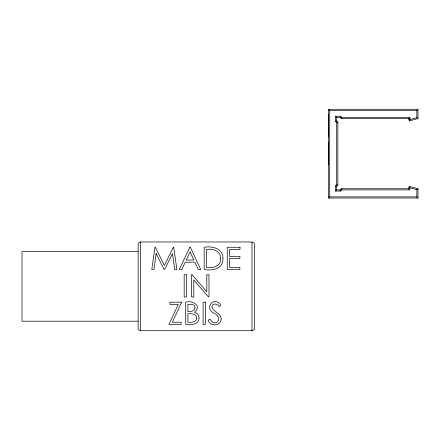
<?xml version="1.0" encoding="UTF-8"?>
<svg xmlns="http://www.w3.org/2000/svg" width="440" height="440" viewBox="0 0 440 440"><rect width="100%" height="100%" fill="white"/><g stroke="black" fill="none" stroke-linecap="round" stroke-linejoin="round"><path stroke-width="0.66" d="M328.559 164.28L328.559 142.032M328.559 136.829L328.559 114.582M409.728 117.414L341.82 117.414L340.654 116.254L335.527 116.254L335.527 121.38L336.688 122.54L336.688 184.767L335.527 185.933L335.527 191.059L340.654 191.059L341.82 189.899L409.728 189.899L408.705 188.733L409.332 186.412L418 188.733L418 198.028L328.559 198.028L328.559 109.285L418 109.285L418 118.575L409.332 120.901L408.705 118.575L409.728 117.414L410.014 119.515L409.332 120.901L410.014 119.515L409.794 117.931M409.728 189.899L409.998 187.836L409.332 186.412M335.527 116.254L336.688 117.414L340.175 117.414L340.654 116.254M408.705 118.575L341.336 118.575L341.82 117.414M335.527 191.059L336.688 189.899L336.688 186.412L337.854 185.251L337.854 122.062L336.688 120.901L336.688 117.414M328.559 198.028L329.72 196.867L329.72 110.446L328.559 109.285M329.72 110.446L416.84 110.446L418 109.285M336.688 189.899L340.175 189.899L341.336 188.733L408.705 188.733M408.865 187.534L416.84 189.624L418 188.733M140.481 241.973L138.155 243.133L138.155 329.555L140.481 330.715L251.988 330.715L254.315 329.555L254.315 243.133L251.988 241.973L140.481 241.973L140.481 330.715M335.527 121.38L336.688 120.901M336.688 122.54L337.854 122.062M409.998 119.477L408.865 119.779L416.84 117.684L418 118.575M329.72 196.867L416.84 196.867L418 198.028M138.155 251.499L22 251.499L22 321.189L138.155 321.189M336.688 184.767L337.854 185.251M335.527 185.933L336.688 186.412M340.175 117.414L341.336 118.575M341.336 188.733L341.82 189.899M340.175 189.899L340.654 191.059M416.84 110.446L416.84 117.684M416.84 189.624L416.84 196.867M251.988 241.973L251.988 330.715M222.915 258.676C223.471 269 212.185 270.957 204.177 269.517L204.177 247.269C212.135 245.724 223.597 248.633 222.915 258.676M220.66 258.709C221.216 266.431 212.388 268.548 206.311 267.416L206.311 249.447C212.575 248.281 221.205 251.037 220.66 258.709M199.034 318.038C199.007 324.742 190.553 325.188 185.708 324.418L185.708 302.17C192.615 300.036 202.306 306.036 194.392 312.29C196.972 312.978 199.1 315.282 199.034 318.038M221.161 318.989C221.117 326.178 210.188 326.893 208.142 320.276L210.029 319.143C215.364 328.411 223.916 317.763 214.187 313.275C203.258 308.308 214.539 295.213 220.781 305.256L218.966 306.636C217.762 303.512 212.141 302.72 211.844 306.741C212.988 312.015 221.095 312.989 221.161 318.989M156.118 253.484L153.934 269.517L151.784 269.517L154.968 247.269L155.331 247.269L164.379 265.524L173.333 247.269L173.69 247.269L176.891 269.517L174.713 269.517L172.513 253.605L164.648 269.517L164.076 269.517L156.118 253.484M194.937 307.615C194.893 311.223 190.674 311.762 187.886 311.476L187.886 304.348L192.484 304.568L193.87 305.217L194.667 306.251L194.937 307.615M196.735 318.082C196.554 322.531 191.142 322.482 187.886 322.245L187.886 313.715C191.208 313.484 196.515 313.687 196.735 318.082M181.654 302.17L172.359 322.245L181.187 322.245L181.187 324.418L168.922 324.418L178.299 304.32L169.917 304.32L169.917 302.17L181.654 302.17M189.811 247.269L179.295 269.517L181.775 269.517L185.246 262.196L194.827 262.196L198.325 269.517L200.728 269.517L190.355 247.269L189.811 247.269M190.075 251.999L186.257 260.051L193.864 260.051L190.075 251.999M239.993 247.269L227.244 247.269L227.244 269.517L239.899 269.517L239.899 267.339L229.466 267.339L229.466 258.599L239.899 258.599L239.899 256.421L229.466 256.421L229.466 249.447L239.993 249.447L239.993 247.269M186.395 274.72L184.173 274.72L184.173 296.967L186.395 296.967L186.395 274.72M191.994 274.72L191.51 274.72L191.51 296.967L193.809 296.967L193.809 280.121L208.494 296.967L208.995 296.967L208.995 274.72L206.8 274.72L206.8 291.775L191.994 274.72M205.343 302.17L203.121 302.17L203.121 324.418L205.343 324.418L205.343 302.17"/></g></svg>
